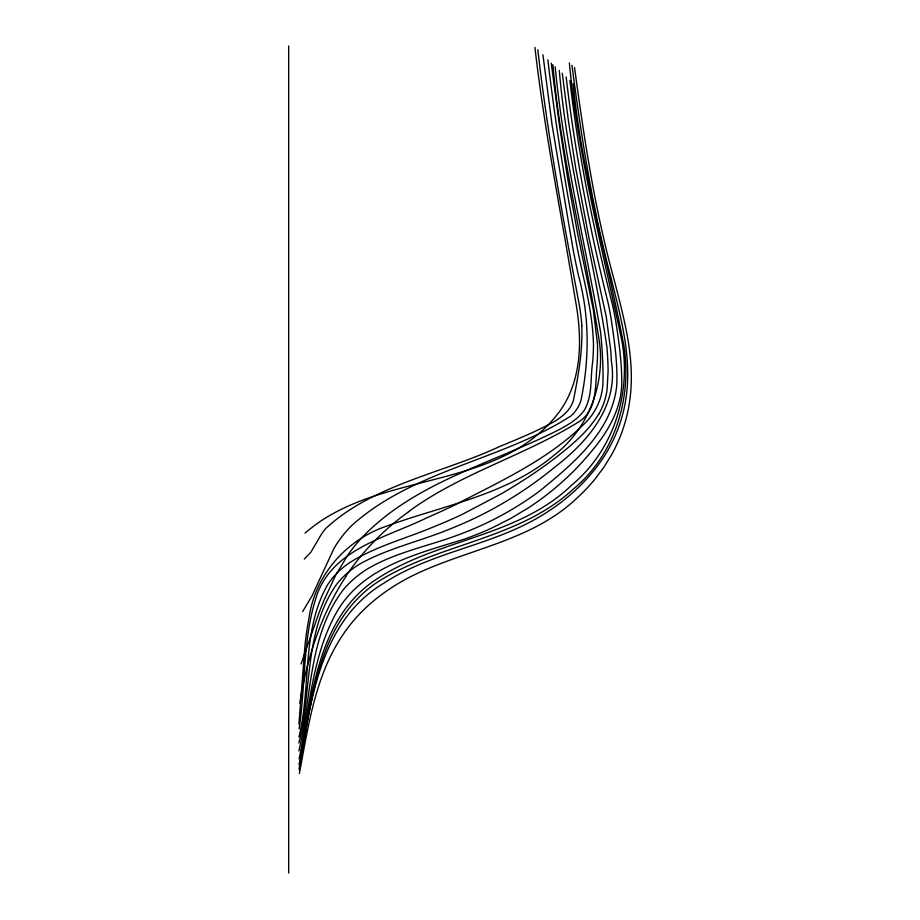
<?xml version="1.0" encoding="UTF-8"?>
<svg xmlns="http://www.w3.org/2000/svg" width="920" height="920" viewBox="0 0 920 920"><rect width="100%" height="100%" fill="white"/><g stroke="black" fill="none" stroke-linecap="round" stroke-linejoin="round"><path stroke-width="1.38" d="M298.919 724.144L304.865 646.714A318.516 318.516 0 0 1 309.005 618.079C314.87 575.552 346.058 539.764 386.48 526.194C443.382 505.275 506.425 495.259 554.173 455.159C587.995 429.099 604.957 385.147 599.564 343.056C585.361 250.079 560.958 158.677 552.897 64.653M299.115 728.858C305.911 683.905 302.346 636.996 317.434 593.538C334.615 548.147 387.849 537.05 426.937 517.753A772.512 772.512 0 0 0 455.618 504.608C500.917 480.976 549.044 459.298 585.545 422.579C596.24 411.976 602.577 397.417 602.956 382.363C603.301 365.47 602.209 348.542 600.542 331.729C585.12 243.512 563.661 156.25 555.197 66.849M299.793 703.11C306.877 658.283 321.137 613.962 346.288 575.897M298.966 736.862C311.351 686.769 301.219 630.683 327.738 584.568A72.806 72.806 0 0 1 335.006 575.207L337.18 572.918M299.126 758.77C309.683 709.826 311.466 657.168 336.444 612.605C362.618 566.237 418.37 553.725 465.163 538.856A309.247 309.247 0 0 0 492.74 527.585L510.439 518.592L527.471 508.438A276.954 276.954 0 0 0 592.79 449.765C609.051 430.387 622.311 406.49 621.736 380.535C621.621 361.215 618.953 341.987 616.02 322.92A372.278 372.278 0 0 0 612.778 305.992C594.113 231.69 578.473 156.561 569.905 80.35M299.391 773.478C308.372 725.811 315.238 675.349 343.195 634.351C360.686 608.338 386.17 588.501 414.207 574.908C467.889 548.941 531.369 541.04 576.253 498.743A179.492 179.492 0 0 0 595.401 478.584L603.807 467.303L611.225 455.365A155.79 155.79 0 0 0 630.706 392.058C634.006 354.349 623.737 317.365 614.525 281.186C594.998 211.243 584.257 139.391 574.54 67.551M298.862 743.015C311.938 690.391 304.048 630.487 336.605 584.327A87.112 87.112 0 0 1 359.133 564.374C387.78 548.216 420.44 541.27 450.65 528.701C488.324 513.751 523.583 492.832 554.863 467.061C588.053 441.611 618.964 405.49 611.328 360.893A313.524 313.524 0 0 0 610.742 350.474L606.245 316.652L588.926 237.705L575.621 167.555L568.365 120.508L562.281 73.255M299.218 770.063C310.397 702.822 319.251 621.518 384.123 582.992C429.341 553.506 484.541 546.549 531.737 521.18A215.82 215.82 0 0 0 560.257 502.987C578.645 488.98 594.895 471.948 606.82 452.076A147.775 147.775 0 0 0 627.026 389.447C630.51 351.82 620.183 314.858 611.259 278.691C592.503 208.69 581.313 137.046 571.976 65.274M298.862 750.95C311.88 696.865 308.154 635.248 343.712 589.226A99.256 99.256 0 0 1 367.115 569.135C395.497 552.207 428.605 546.158 459.218 534.554A323.346 323.346 0 0 0 539.212 491.383C572.78 464.105 612.122 431.503 616.745 385.468C617.734 363.526 614.468 341.63 611.317 319.976A377.142 377.142 0 0 0 608.143 303.105C589.605 228.643 574.942 153.226 566.156 76.958M299.138 768.211C311.96 702.374 316.687 621.471 378.994 581.095C440.266 543.007 518.799 539.384 573.424 489.003C614.617 454.997 631.879 398.785 624.059 346.805C607.832 258.991 581.647 172.983 573.194 83.674M299.046 764.646C312.144 698.314 315.836 615.653 380.638 576.553C440.887 538.74 519.443 535.969 572.171 484.69C613.95 449.857 631.821 392.483 621.609 339.618C602.14 247.802 578.289 156.699 569.353 62.928M301.012 664.033L318.262 614.894A465.393 465.393 0 0 1 324.07 600.093L335.662 575.207L347.783 555.151A157.78 157.78 0 0 1 357.903 542.053C410.182 483.552 489.67 464.588 557.439 430.491C567.375 425.362 577.656 419.577 584.269 410.262C592.813 395.784 590.145 378.028 592.687 362.031A219.109 219.109 0 0 0 593.469 341.86M598.713 414.034C587.891 431.813 571.515 445.291 555.3 457.964A494.063 494.063 0 0 1 524.009 479.872A566.835 566.835 0 0 1 500.848 494.074L462.403 514.303A488.083 488.083 0 0 1 434.286 526.562C406.007 538.568 375.521 546.296 349.358 562.833A83.053 83.053 0 0 0 337.168 572.907M302.634 611.616L312.041 595.838L334.109 548.17A111.929 111.929 0 0 1 351.969 525.285C414.011 469.625 502.389 460.23 571.021 415.909A35.075 35.075 0 0 0 580.934 400.637C589.547 359.168 589.651 315.744 578.266 274.7A990.369 990.369 0 0 1 572.827 248.032L552.069 124.878L542.915 54.774M305.014 533.174C377.752 469.246 498.168 492.832 559.256 411.941C582.624 380.017 582.291 337.939 575.483 300.622C561.683 216.269 544.674 132.399 534.922 47.426M304.313 559.084L310.822 552.276L320.804 535.256A57.029 57.029 0 0 1 325.416 528.827C372.094 485.047 441.91 473.282 498.559 447.028C517.488 439.093 536.67 431.434 554.622 421.394C562.695 416.438 570.803 409.733 573.436 400.234C578.346 375.774 582.774 350.853 581.773 325.806M408.641 511.566C460.506 473.466 523.721 455.883 578.07 422.268C598.023 410.412 595.056 384.859 597.022 365.24A212.842 212.842 0 0 0 597.436 342.642M551.264 63.181L559.417 125.016L567.536 177.882L577.265 231.736L593.354 309.936L597.321 342.654M559.314 70.507C567.053 164.243 593.492 254.874 606.981 347.587A310.845 310.845 0 0 1 608.097 371.243L607.085 389.666A68.459 68.459 0 0 1 598.793 414.069M547.871 59.788C554.76 119.094 564.202 178.077 575.23 236.75C581.141 271.802 592.112 306.153 593.377 341.86M537.82 49.761C547.549 134.998 563.12 219.477 579.071 303.738A207.08 207.08 0 0 1 581.865 325.806M288.684 46L288.684 873.011M346.138 575.793A251.769 251.769 0 0 1 408.744 511.704"/></g></svg>
